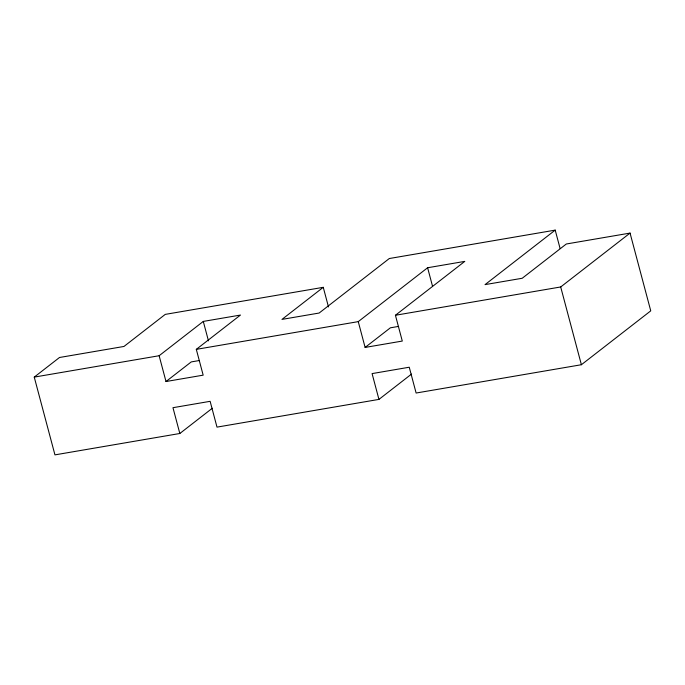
<?xml version="1.0" encoding="UTF-8"?>
<svg xmlns="http://www.w3.org/2000/svg" width="685" height="685" viewBox="0 0 685 685"><rect width="100%" height="100%" fill="white"/><g stroke="black" fill="none" stroke-linecap="round" stroke-linejoin="round"><path stroke-width="1.03" d="M212.316 408.251L179.83 433.494L54.946 454.874L34.25 377.11L59.501 357.493L123.976 346.456L165.265 314.381L323.26 287.323L328.483 306.931M159.134 355.729L203.291 321.419L240.461 315.057L196.304 349.359L203.171 375.157L166.001 381.528L159.134 355.729L34.25 377.11M166.001 381.528L191.252 361.911L199.515 360.498M323.26 287.323L281.972 319.398L319.142 313.036L389.303 258.528L555.201 230.126L560.099 248.544M358.255 321.633L427.611 267.749L464.781 261.387L395.425 315.263L402.292 341.061L365.114 347.432L358.255 321.633L196.304 349.359M365.114 347.432L390.373 327.815L398.627 326.394M555.201 230.126L485.04 284.626L522.21 278.264L566.315 243.997L630.054 233.088L650.75 310.853L581.394 364.728L416.12 393.027L409.253 367.228L372.083 373.599L378.942 399.398L216.999 427.123L210.132 401.324L172.962 407.695L179.83 433.494M378.942 399.398L411.531 374.078M395.425 315.263L560.698 286.964L630.054 233.088M560.698 286.964L581.394 364.728M427.611 267.749L432.509 286.167M203.291 321.419L208.463 340.865"/></g></svg>
